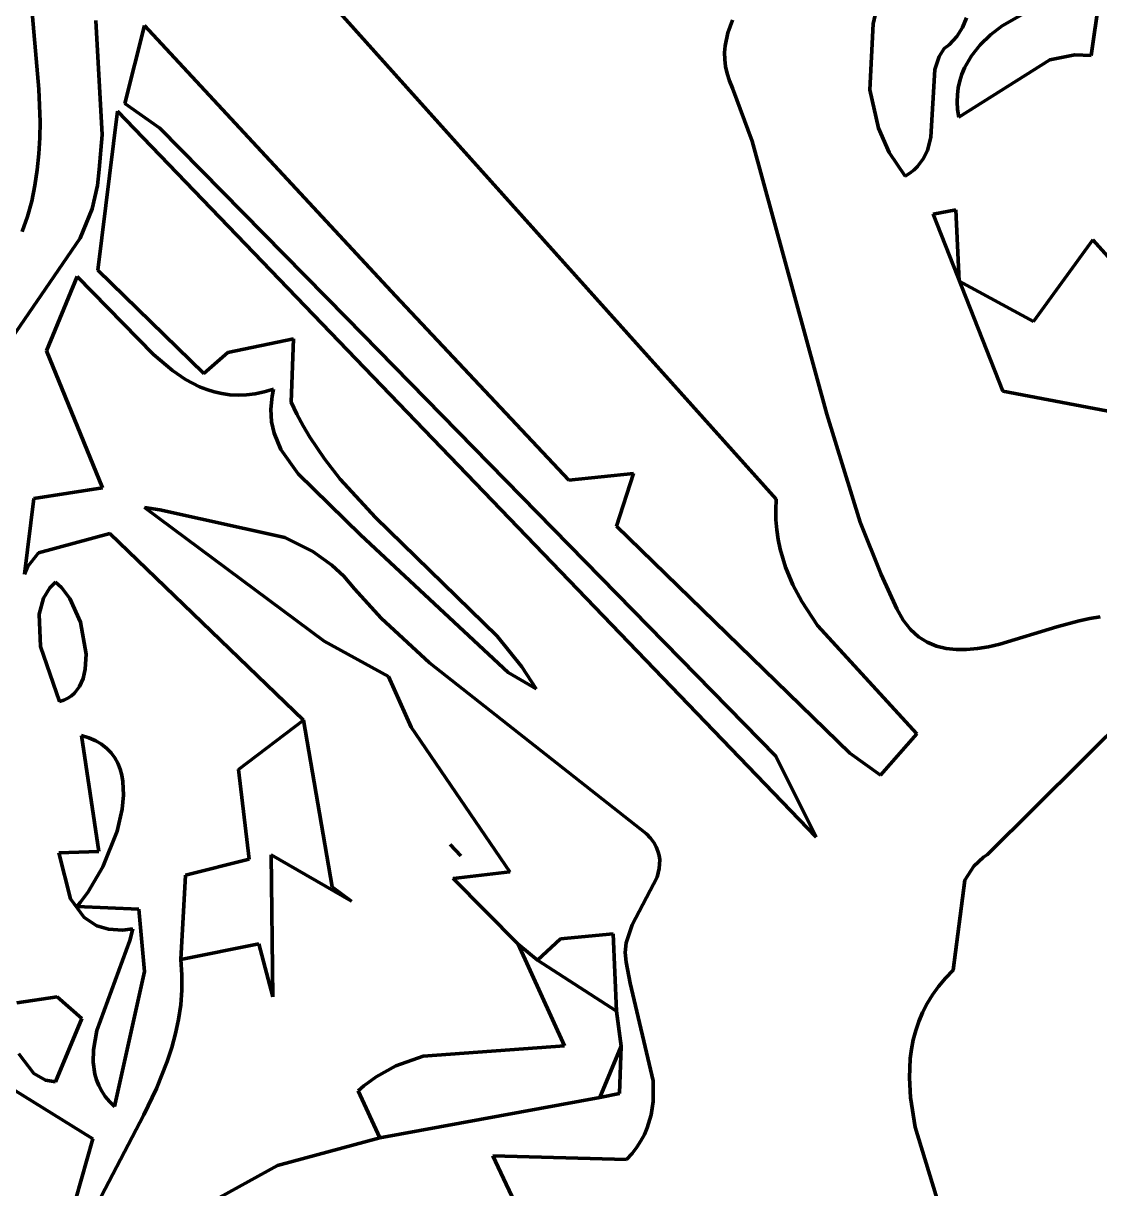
# Model space of a CAD drawing. Header units: millimetres. Extents: x 0 to 8.5, y 0 to 13.2.
# Drawn here: x 3.428 to 4.013, y 6.755 to 7.388 of the extents above; entities that cross this region are included whole.
import ezdxf

# ---------------------------------------------------------------- set-up
doc = ezdxf.new("R2010")
doc.units = ezdxf.units.MM
for name, color, linetype, lineweight in [('color#060606ff', 7, 'CONTINUOUS', 100), ('color#5c5c5cff', 7, 'CONTINUOUS', 100), ('color#aeaeaeff', 7, 'CONTINUOUS', 100), ('color#ffffffff', 7, 'CONTINUOUS', 100)]:
    doc.layers.add(name, color=color, linetype=linetype, lineweight=lineweight)

msp = doc.modelspace()

# ---------------------------------------------------------------- linework, layer by layer
at = {"layer": 'color#060606ff'}
for p, q in [((3.42958, 7.43255), (3.43676, 7.3523)), ((3.57986, 7.41667), (3.83735, 7.12939)), ((3.89437, 7.40613), (3.89019, 7.38784)), ((4.00858, 7.37059), (4.01292, 7.40107)), ((3.47113, 7.32745), (3.46773, 7.38971)), ((3.81106, 7.38293), (3.81363, 7.38978)), ((3.89019, 7.38784), (3.8884, 7.35188)), ((3.93873, 7.38587), (3.94083, 7.39103)), ((3.97068, 7.39279), (3.96016, 7.38674)), ((3.4941, 7.38686), (3.48344, 7.34453)), ((3.63047, 7.23991), (3.4941, 7.38686)), ((3.80961, 7.37585), (3.81106, 7.38293)), ((3.93561, 7.38102), (3.93873, 7.38587)), ((3.95386, 7.3819), (3.94827, 7.37646)), ((3.96016, 7.38674), (3.95386, 7.3819)), ((3.80936, 7.37221), (3.80961, 7.37585)), ((3.92873, 7.37442), (3.93134, 7.37652)), ((3.93134, 7.37652), (3.93363, 7.37872)), ((3.93363, 7.37872), (3.93561, 7.38102)), ((3.94827, 7.37646), (3.94355, 7.37045)), ((3.80945, 7.36851), (3.80936, 7.37221)), ((3.92361, 7.36296), (3.92606, 7.37008)), ((3.92606, 7.37008), (3.92873, 7.37442)), ((3.94355, 7.37045), (3.93982, 7.3639)), ((3.9862, 7.36823), (3.99977, 7.37093)), ((3.99977, 7.37093), (4.00858, 7.37059)), ((3.80991, 7.36473), (3.80945, 7.36851)), ((3.81076, 7.36087), (3.80991, 7.36473)), ((3.92147, 7.3262), (3.92361, 7.36296)), ((3.93664, 7.33718), (3.9862, 7.36823)), ((3.93982, 7.3639), (3.93838, 7.36043)), ((3.81202, 7.35694), (3.81076, 7.36087)), ((3.81372, 7.35293), (3.81202, 7.35694)), ((3.93723, 7.35684), (3.93641, 7.35313)), ((3.93838, 7.36043), (3.93723, 7.35684)), ((3.43676, 7.3523), (3.43733, 7.33461)), ((3.82429, 7.32407), (3.81372, 7.35293)), ((3.8884, 7.35188), (3.89295, 7.33114)), ((3.93641, 7.35313), (3.93592, 7.3493)), ((3.48344, 7.34453), (3.50242, 7.33106)), ((3.93592, 7.3493), (3.93578, 7.34537)), ((3.93578, 7.34537), (3.93602, 7.34132)), ((3.4794, 7.34028), (3.46866, 7.25398)), ((3.85907, 6.94564), (3.4794, 7.34028)), ((3.93602, 7.34132), (3.93664, 7.33718)), ((3.43733, 7.33461), (3.43719, 7.32584)), ((3.50242, 7.33106), (3.60398, 7.22796)), ((3.89295, 7.33114), (3.89891, 7.31784)), ((3.43719, 7.32584), (3.43672, 7.31713)), ((3.46954, 7.30873), (3.47113, 7.32745)), ((3.91958, 7.31894), (3.92147, 7.3262)), ((3.86488, 7.17557), (3.82429, 7.32407)), ((3.91739, 7.31447), (3.91958, 7.31894)), ((3.43672, 7.31713), (3.43586, 7.3085)), ((3.89891, 7.31784), (3.90753, 7.30508)), ((3.91428, 7.31037), (3.91739, 7.31447)), ((3.43586, 7.3085), (3.43457, 7.29996)), ((3.46864, 7.29988), (3.46954, 7.30873)), ((3.90753, 7.30508), (3.91009, 7.30672)), ((3.91009, 7.30672), (3.91233, 7.30849)), ((3.91233, 7.30849), (3.91428, 7.31037)), ((3.43457, 7.29996), (3.4328, 7.2915)), ((3.46567, 7.28723), (3.46864, 7.29988)), ((3.4328, 7.2915), (3.4305, 7.28315)), ((3.45921, 7.27136), (3.46567, 7.28723)), ((3.93508, 7.28673), (3.9227, 7.28437)), ((3.93685, 7.24798), (3.93508, 7.28673)), ((3.4305, 7.28315), (3.42764, 7.27492)), ((3.9227, 7.28437), (3.96055, 7.18821)), ((3.41227, 7.20295), (3.45921, 7.27136)), ((4.00949, 7.27041), (3.97725, 7.22607)), ((4.03943, 7.23706), (4.00949, 7.27041)), ((3.45752, 7.25047), (3.44081, 7.21002)), ((3.49901, 7.20801), (3.45752, 7.25047)), ((3.46866, 7.25398), (3.52637, 7.19769)), ((3.97725, 7.22607), (3.93685, 7.24798)), ((3.72468, 7.13982), (3.63047, 7.23991)), ((3.60398, 7.22796), (3.83718, 6.9897)), ((3.53939, 7.20913), (3.57516, 7.21662)), ((3.57516, 7.21662), (3.57386, 7.18218)), ((3.44081, 7.21002), (3.47125, 7.13558)), ((3.50925, 7.19935), (3.49901, 7.20801)), ((3.52637, 7.19769), (3.53939, 7.20913)), ((3.51645, 7.19449), (3.50925, 7.19935)), ((3.52401, 7.19056), (3.51645, 7.19449)), ((3.52795, 7.189), (3.52401, 7.19056)), ((3.532, 7.18774), (3.52795, 7.189)), ((3.53618, 7.1868), (3.532, 7.18774)), ((3.54048, 7.18621), (3.53618, 7.1868)), ((3.54493, 7.18598), (3.54048, 7.18621)), ((3.54952, 7.18615), (3.54493, 7.18598)), ((3.55426, 7.18673), (3.54952, 7.18615)), ((3.55916, 7.18774), (3.55426, 7.18673)), ((3.56424, 7.18921), (3.55916, 7.18774)), ((3.56279, 7.17827), (3.56346, 7.18544)), ((3.56346, 7.18544), (3.56424, 7.18921)), ((3.96055, 7.18821), (4.02463, 7.17591)), ((3.57386, 7.18218), (3.57697, 7.17562)), ((3.5632, 7.17155), (3.56279, 7.17827)), ((3.57697, 7.17562), (3.58033, 7.16928)), ((3.88315, 7.11697), (3.86488, 7.17557)), ((3.56459, 7.16523), (3.5632, 7.17155)), ((3.58033, 7.16928), (3.58395, 7.16314)), ((3.56824, 7.1564), (3.56459, 7.16523)), ((3.58395, 7.16314), (3.59185, 7.15141)), ((3.57759, 7.14311), (3.56824, 7.1564)), ((3.59185, 7.15141), (3.60053, 7.14031)), ((3.61158, 7.11011), (3.57759, 7.14311)), ((3.75991, 7.14338), (3.72468, 7.13982)), ((3.75056, 7.11472), (3.75991, 7.14338)), ((3.47125, 7.13558), (3.4339, 7.12973)), ((3.60053, 7.14031), (3.61965, 7.11953)), ((3.4339, 7.12973), (3.42885, 7.08865)), ((3.83735, 7.12939), (3.83716, 7.1237)), ((3.59175, 7.05218), (3.49408, 7.12487)), ((3.49408, 7.12487), (3.50249, 7.12356)), ((3.50249, 7.12356), (3.57029, 7.10866)), ((3.83716, 7.1237), (3.8373, 7.11816)), ((3.61965, 7.11953), (3.68578, 7.05487)), ((3.8373, 7.11816), (3.83777, 7.11275)), ((3.89439, 7.08844), (3.88315, 7.11697)), ((3.43654, 7.1002), (3.47521, 7.11068)), ((3.47521, 7.11068), (3.58061, 7.0093)), ((3.69176, 7.03526), (3.61158, 7.11011)), ((3.87739, 6.99128), (3.75056, 7.11472)), ((3.83777, 7.11275), (3.83855, 7.10747)), ((3.57029, 7.10866), (3.58552, 7.10103)), ((3.83855, 7.10747), (3.83962, 7.10232)), ((3.43061, 7.09266), (3.43654, 7.1002)), ((3.58552, 7.10103), (3.59599, 7.09354)), ((3.83962, 7.10232), (3.84257, 7.09236)), ((3.42885, 7.08865), (3.43061, 7.09266)), ((3.59599, 7.09354), (3.60241, 7.08758)), ((3.84257, 7.09236), (3.84651, 7.08284)), ((3.44566, 7.08423), (3.44258, 7.0812)), ((3.449, 7.08131), (3.44566, 7.08423)), ((3.60241, 7.08758), (3.60833, 7.08075)), ((3.90294, 7.06981), (3.89439, 7.08844)), ((3.44258, 7.0812), (3.43923, 7.07567)), ((3.45351, 7.07535), (3.449, 7.08131)), ((3.60833, 7.08075), (3.62282, 7.06472)), ((3.84651, 7.08284), (3.85133, 7.07371)), ((3.43923, 7.07567), (3.4369, 7.06686)), ((3.45929, 7.0625), (3.45351, 7.07535)), ((3.85133, 7.07371), (3.85991, 7.06065)), ((3.4369, 7.06686), (3.43751, 7.04927)), ((3.62282, 7.06472), (3.64902, 7.04039)), ((3.90651, 7.06365), (3.90294, 7.06981)), ((4.01355, 7.06537), (4.0079, 7.06455)), ((3.46234, 7.04519), (3.45929, 7.0625)), ((3.85991, 7.06065), (3.9138, 7.00185)), ((3.91048, 7.05863), (3.90651, 7.06365)), ((3.91482, 7.05466), (3.91048, 7.05863)), ((3.98999, 7.05999), (3.95889, 7.05059)), ((4.00207, 7.06332), (3.98999, 7.05999)), ((4.0079, 7.06455), (4.00207, 7.06332)), ((3.62678, 7.03307), (3.59175, 7.05218)), ((3.68578, 7.05487), (3.6991, 7.03825)), ((3.91949, 7.05166), (3.91482, 7.05466)), ((3.43751, 7.04927), (3.448, 7.0194)), ((3.92447, 7.04955), (3.91949, 7.05166)), ((3.92972, 7.04823), (3.92447, 7.04955)), ((3.9352, 7.04762), (3.92972, 7.04823)), ((3.9409, 7.04764), (3.9352, 7.04762)), ((3.94676, 7.0482), (3.9409, 7.04764)), ((3.95277, 7.04921), (3.94676, 7.0482)), ((3.95889, 7.05059), (3.95277, 7.04921)), ((3.46187, 7.03696), (3.46234, 7.04519)), ((3.64902, 7.04039), (3.76698, 6.94751)), ((3.4607, 7.03198), (3.46187, 7.03696)), ((3.63901, 7.00542), (3.62678, 7.03307)), ((3.70705, 7.02637), (3.69176, 7.03526)), ((3.6991, 7.03825), (3.70705, 7.02637)), ((3.45605, 7.02392), (3.45878, 7.02758)), ((3.45878, 7.02758), (3.4607, 7.03198)), ((3.45035, 7.02013), (3.45248, 7.02114)), ((3.45248, 7.02114), (3.45438, 7.02241)), ((3.45438, 7.02241), (3.45605, 7.02392)), ((3.95225, 6.9363), (4.04024, 7.02362)), ((3.448, 7.0194), (3.45035, 7.02013)), ((3.58061, 7.0093), (3.54519, 6.9825)), ((3.6927, 6.92684), (3.63901, 7.00542)), ((3.9138, 7.00185), (3.89408, 6.97945)), ((3.45984, 7.00096), (3.46923, 6.93781)), ((3.46394, 6.99968), (3.45984, 7.00096)), ((3.46758, 6.99806), (3.46394, 6.99968)), ((3.47078, 6.99614), (3.46758, 6.99806)), ((3.47356, 6.99393), (3.47078, 6.99614)), ((3.47594, 6.99145), (3.47356, 6.99393)), ((3.47793, 6.98874), (3.47594, 6.99145)), ((3.47954, 6.9858), (3.47793, 6.98874)), ((3.83718, 6.9897), (3.85907, 6.94564)), ((3.89408, 6.97945), (3.87739, 6.99128)), ((3.48081, 6.98266), (3.47954, 6.9858)), ((3.48174, 6.97934), (3.48081, 6.98266)), ((3.54519, 6.9825), (3.55107, 6.93364)), ((3.48235, 6.97587), (3.48174, 6.97934)), ((3.4827, 6.96852), (3.48235, 6.97587)), ((3.482, 6.9608), (3.4827, 6.96852)), ((3.47927, 6.94887), (3.482, 6.9608)), ((3.47144, 6.9295), (3.47927, 6.94887)), ((3.76698, 6.94751), (3.76913, 6.9451)), ((3.76913, 6.9451), (3.77086, 6.94271)), ((3.77086, 6.94271), (3.7722, 6.94033)), ((3.7722, 6.94033), (3.77316, 6.93797)), ((3.77316, 6.93797), (3.77379, 6.93562)), ((3.46923, 6.93781), (3.44751, 6.9371)), ((3.44751, 6.9371), (3.45389, 6.91204)), ((3.55107, 6.93364), (3.51634, 6.92491)), ((3.77379, 6.93562), (3.7741, 6.93328)), ((3.7741, 6.93328), (3.77389, 6.92862)), ((3.94479, 6.9299), (3.9501, 6.93484)), ((3.9501, 6.93484), (3.95225, 6.9363)), ((3.4635, 6.91598), (3.47144, 6.9295)), ((3.66187, 6.9232), (3.6927, 6.92684)), ((3.77389, 6.92862), (3.77274, 6.92398)), ((3.94002, 6.9222), (3.94479, 6.9299)), ((3.51634, 6.92491), (3.51393, 6.87918)), ((3.69728, 6.88752), (3.66187, 6.9232)), ((3.77274, 6.92398), (3.75922, 6.89805)), ((3.93358, 6.87334), (3.94002, 6.9222)), ((3.45937, 6.91034), (3.4635, 6.91598)), ((3.45389, 6.91204), (3.46125, 6.90193)), ((3.45732, 6.90788), (3.45937, 6.91034)), ((3.49101, 6.9065), (3.45732, 6.90788)), ((3.49405, 6.87266), (3.49101, 6.9065)), ((3.46125, 6.90193), (3.46817, 6.89746)), ((3.46817, 6.89746), (3.47458, 6.89559)), ((3.47458, 6.89559), (3.48213, 6.89517)), ((3.48213, 6.89517), (3.48785, 6.89578)), ((3.48785, 6.89578), (3.48618, 6.88943)), ((3.75922, 6.89805), (3.75582, 6.88813)), ((3.48618, 6.88943), (3.46828, 6.84052)), ((3.70769, 6.87882), (3.69728, 6.88752)), ((3.72011, 6.8904), (3.70769, 6.87882)), ((3.74889, 6.89312), (3.72011, 6.8904)), ((3.75072, 6.85102), (3.74889, 6.89312)), ((3.75582, 6.88813), (3.75533, 6.883)), ((3.75533, 6.883), (3.75594, 6.87775)), ((3.51393, 6.87918), (3.51448, 6.87075)), ((3.75594, 6.87775), (3.75799, 6.86636)), ((3.47782, 6.79924), (3.49405, 6.87266)), ((3.51448, 6.87075), (3.51441, 6.86252)), ((3.9256, 6.86446), (3.92935, 6.86895)), ((3.92935, 6.86895), (3.93358, 6.87334)), ((3.51441, 6.86252), (3.51377, 6.85446)), ((3.75799, 6.86636), (3.77058, 6.81309)), ((3.92231, 6.85986), (3.9256, 6.86446)), ((3.44669, 6.85884), (3.42467, 6.85561)), ((3.45999, 6.84713), (3.44669, 6.85884)), ((3.91944, 6.85516), (3.92231, 6.85986)), ((3.51377, 6.85446), (3.51261, 6.84657)), ((3.75323, 6.83211), (3.75072, 6.85102)), ((3.91494, 6.84548), (3.917, 6.85036)), ((3.917, 6.85036), (3.91944, 6.85516)), ((3.44568, 6.81265), (3.45999, 6.84713)), ((3.51261, 6.84657), (3.51096, 6.83883)), ((3.91327, 6.84053), (3.91494, 6.84548)), ((3.46828, 6.84052), (3.46645, 6.83008)), ((3.51096, 6.83883), (3.50889, 6.83123)), ((3.91195, 6.8355), (3.91327, 6.84053)), ((3.50889, 6.83123), (3.50643, 6.82374)), ((3.75222, 6.80636), (3.75323, 6.83211)), ((3.9103, 6.82525), (3.91097, 6.8304)), ((3.91097, 6.8304), (3.91195, 6.8355)), ((3.42579, 6.82791), (3.4339, 6.81712)), ((3.46645, 6.83008), (3.46629, 6.82334)), ((3.90985, 6.81478), (3.9103, 6.82525)), ((3.46608, 6.78159), (3.40215, 6.82129)), ((3.46629, 6.82334), (3.46718, 6.81683)), ((3.50643, 6.82374), (3.50055, 6.80907)), ((3.4339, 6.81712), (3.44024, 6.81356)), ((3.44024, 6.81356), (3.44568, 6.81265)), ((3.46718, 6.81683), (3.46807, 6.81368)), ((3.46807, 6.81368), (3.46928, 6.81061)), ((3.77058, 6.81309), (3.77062, 6.802)), ((3.91044, 6.80416), (3.90985, 6.81478)), ((3.46928, 6.81061), (3.47084, 6.80762)), ((3.47084, 6.80762), (3.47277, 6.80473)), ((3.50055, 6.80907), (3.49369, 6.79471)), ((3.74154, 6.80416), (3.75222, 6.80636)), ((3.47277, 6.80473), (3.47509, 6.80193)), ((3.47509, 6.80193), (3.47782, 6.79924)), ((3.62207, 6.78228), (3.74154, 6.80416)), ((3.77062, 6.802), (3.76952, 6.79474)), ((3.91293, 6.78805), (3.91044, 6.80416)), ((3.49369, 6.79471), (3.46405, 6.73799)), ((3.76952, 6.79474), (3.76733, 6.78759)), ((3.76733, 6.78759), (3.76577, 6.78407)), ((3.93231, 6.72482), (3.91293, 6.78805)), ((3.44889, 6.72122), (3.46608, 6.78159)), ((3.56644, 6.76716), (3.62207, 6.78228)), ((3.76389, 6.78058), (3.76166, 6.77714)), ((3.76577, 6.78407), (3.76389, 6.78058)), ((3.75906, 6.77373), (3.75607, 6.77037)), ((3.76166, 6.77714), (3.75906, 6.77373)), ((3.48761, 6.72376), (3.56644, 6.76716)), ((3.75607, 6.77037), (3.68334, 6.77246)), ((3.68334, 6.77246), (3.70755, 6.72145))]:
    msp.add_line(p, q, dxfattribs=at)
at = {"layer": 'color#5c5c5cff'}
for p, q in [((3.54519, 6.9825), (3.58061, 7.0093)), ((3.58061, 7.0093), (3.59603, 6.9186)), ((3.55107, 6.93364), (3.54519, 6.9825)), ((3.66016, 6.9416), (3.66603, 6.93546)), ((3.66603, 6.93546), (3.66016, 6.9416)), ((3.51634, 6.92491), (3.55107, 6.93364)), ((3.6066, 6.91093), (3.56294, 6.93605)), ((3.56294, 6.93605), (3.56377, 6.85881)), ((3.51393, 6.87918), (3.51634, 6.92491)), ((3.59603, 6.9186), (3.6066, 6.91093)), ((3.55622, 6.88773), (3.51393, 6.87918)), ((3.56377, 6.85881), (3.55622, 6.88773))]:
    msp.add_line(p, q, dxfattribs=at)
at = {"layer": 'color#aeaeaeff'}
for p, q in [((3.9227, 7.28437), (3.93508, 7.28673)), ((3.93508, 7.28673), (3.93685, 7.24798)), ((3.96055, 7.18821), (3.9227, 7.28437)), ((3.97725, 7.22607), (4.00949, 7.27041)), ((4.00949, 7.27041), (4.03943, 7.23706)), ((3.93685, 7.24798), (3.97725, 7.22607)), ((4.02463, 7.17591), (3.96055, 7.18821)), ((3.44258, 7.0812), (3.44566, 7.08423)), ((3.44566, 7.08423), (3.449, 7.08131)), ((3.43923, 7.07567), (3.44258, 7.0812)), ((3.449, 7.08131), (3.45351, 7.07535)), ((3.4369, 7.06686), (3.43923, 7.07567)), ((3.45351, 7.07535), (3.45929, 7.0625)), ((3.43751, 7.04927), (3.4369, 7.06686)), ((3.45929, 7.0625), (3.46234, 7.04519)), ((3.448, 7.0194), (3.43751, 7.04927)), ((3.46234, 7.04519), (3.46187, 7.03696)), ((3.46187, 7.03696), (3.4607, 7.03198)), ((3.45878, 7.02758), (3.45605, 7.02392)), ((3.4607, 7.03198), (3.45878, 7.02758)), ((3.45248, 7.02114), (3.45035, 7.02013)), ((3.45438, 7.02241), (3.45248, 7.02114)), ((3.45605, 7.02392), (3.45438, 7.02241)), ((3.45035, 7.02013), (3.448, 7.0194)), ((3.69728, 6.88752), (3.70769, 6.87882)), ((3.72229, 6.83225), (3.69728, 6.88752)), ((3.70769, 6.87882), (3.75072, 6.85102)), ((3.75072, 6.85102), (3.75323, 6.83211)), ((3.64561, 6.82656), (3.72229, 6.83225)), ((3.75323, 6.83211), (3.74154, 6.80416)), ((3.63062, 6.82126), (3.64561, 6.82656)), ((3.62005, 6.81543), (3.63062, 6.82126)), ((3.61338, 6.8105), (3.62005, 6.81543)), ((3.61017, 6.8077), (3.61338, 6.8105)), ((3.62207, 6.78228), (3.61017, 6.8077)), ((3.74154, 6.80416), (3.62207, 6.78228))]:
    msp.add_line(p, q, dxfattribs=at)
at = {"layer": 'color#ffffffff'}
for p, q in [((3.43676, 7.3523), (3.42958, 7.43255)), ((3.83735, 7.12939), (3.57986, 7.41667)), ((3.89019, 7.38784), (3.89437, 7.40613)), ((4.01292, 7.40107), (4.00858, 7.37059)), ((3.46773, 7.38971), (3.47113, 7.32745)), ((3.81363, 7.38978), (3.81106, 7.38293)), ((3.8884, 7.35188), (3.89019, 7.38784)), ((3.94083, 7.39103), (3.93873, 7.38587)), ((3.96016, 7.38674), (3.97068, 7.39279)), ((3.48344, 7.34453), (3.4941, 7.38686)), ((3.4941, 7.38686), (3.63047, 7.23991)), ((3.81106, 7.38293), (3.80961, 7.37585)), ((3.93873, 7.38587), (3.93561, 7.38102)), ((3.94827, 7.37646), (3.95386, 7.3819)), ((3.95386, 7.3819), (3.96016, 7.38674)), ((3.80961, 7.37585), (3.80936, 7.37221)), ((3.93134, 7.37652), (3.92873, 7.37442)), ((3.93363, 7.37872), (3.93134, 7.37652)), ((3.93561, 7.38102), (3.93363, 7.37872)), ((3.94355, 7.37045), (3.94827, 7.37646)), ((3.80936, 7.37221), (3.80945, 7.36851)), ((3.92606, 7.37008), (3.92361, 7.36296)), ((3.92873, 7.37442), (3.92606, 7.37008)), ((3.93982, 7.3639), (3.94355, 7.37045)), ((3.99977, 7.37093), (3.9862, 7.36823)), ((4.00858, 7.37059), (3.99977, 7.37093)), ((3.80945, 7.36851), (3.80991, 7.36473)), ((3.80991, 7.36473), (3.81076, 7.36087)), ((3.92361, 7.36296), (3.92147, 7.3262)), ((3.9862, 7.36823), (3.93664, 7.33718)), ((3.93838, 7.36043), (3.93982, 7.3639)), ((3.81076, 7.36087), (3.81202, 7.35694)), ((3.81202, 7.35694), (3.81372, 7.35293)), ((3.93641, 7.35313), (3.93723, 7.35684)), ((3.93723, 7.35684), (3.93838, 7.36043)), ((3.43733, 7.33461), (3.43676, 7.3523)), ((3.81372, 7.35293), (3.82429, 7.32407)), ((3.89295, 7.33114), (3.8884, 7.35188)), ((3.93592, 7.3493), (3.93641, 7.35313)), ((3.50242, 7.33106), (3.48344, 7.34453)), ((3.93578, 7.34537), (3.93592, 7.3493)), ((3.93602, 7.34132), (3.93578, 7.34537)), ((3.46866, 7.25398), (3.4794, 7.34028)), ((3.4794, 7.34028), (3.85907, 6.94564)), ((3.93664, 7.33718), (3.93602, 7.34132)), ((3.43719, 7.32584), (3.43733, 7.33461)), ((3.60398, 7.22796), (3.50242, 7.33106)), ((3.89891, 7.31784), (3.89295, 7.33114)), ((3.43672, 7.31713), (3.43719, 7.32584)), ((3.47113, 7.32745), (3.46954, 7.30873)), ((3.92147, 7.3262), (3.91958, 7.31894)), ((3.82429, 7.32407), (3.86488, 7.17557)), ((3.91958, 7.31894), (3.91739, 7.31447)), ((3.43586, 7.3085), (3.43672, 7.31713)), ((3.90753, 7.30508), (3.89891, 7.31784)), ((3.91739, 7.31447), (3.91428, 7.31037)), ((3.43457, 7.29996), (3.43586, 7.3085)), ((3.46954, 7.30873), (3.46864, 7.29988)), ((3.91009, 7.30672), (3.90753, 7.30508)), ((3.91233, 7.30849), (3.91009, 7.30672)), ((3.91428, 7.31037), (3.91233, 7.30849)), ((3.4328, 7.2915), (3.43457, 7.29996)), ((3.46864, 7.29988), (3.46567, 7.28723)), ((3.4305, 7.28315), (3.4328, 7.2915)), ((3.46567, 7.28723), (3.45921, 7.27136)), ((3.42764, 7.27492), (3.4305, 7.28315)), ((3.45921, 7.27136), (3.41227, 7.20295)), ((3.44081, 7.21002), (3.45752, 7.25047)), ((3.45752, 7.25047), (3.49901, 7.20801)), ((3.52637, 7.19769), (3.46866, 7.25398)), ((3.63047, 7.23991), (3.72468, 7.13982)), ((3.83718, 6.9897), (3.60398, 7.22796)), ((3.57516, 7.21662), (3.53939, 7.20913)), ((3.57386, 7.18218), (3.57516, 7.21662)), ((3.47125, 7.13558), (3.44081, 7.21002)), ((3.49901, 7.20801), (3.50925, 7.19935)), ((3.53939, 7.20913), (3.52637, 7.19769)), ((3.50925, 7.19935), (3.51645, 7.19449)), ((3.51645, 7.19449), (3.52401, 7.19056)), ((3.52401, 7.19056), (3.52795, 7.189)), ((3.52795, 7.189), (3.532, 7.18774)), ((3.532, 7.18774), (3.53618, 7.1868)), ((3.53618, 7.1868), (3.54048, 7.18621)), ((3.54048, 7.18621), (3.54493, 7.18598)), ((3.54493, 7.18598), (3.54952, 7.18615)), ((3.54952, 7.18615), (3.55426, 7.18673)), ((3.55426, 7.18673), (3.55916, 7.18774)), ((3.55916, 7.18774), (3.56424, 7.18921)), ((3.56346, 7.18544), (3.56279, 7.17827)), ((3.56424, 7.18921), (3.56346, 7.18544)), ((3.57697, 7.17562), (3.57386, 7.18218)), ((3.56279, 7.17827), (3.5632, 7.17155)), ((3.58033, 7.16928), (3.57697, 7.17562)), ((3.86488, 7.17557), (3.88315, 7.11697)), ((3.5632, 7.17155), (3.56459, 7.16523)), ((3.58395, 7.16314), (3.58033, 7.16928)), ((3.56459, 7.16523), (3.56824, 7.1564)), ((3.59185, 7.15141), (3.58395, 7.16314)), ((3.56824, 7.1564), (3.57759, 7.14311)), ((3.60053, 7.14031), (3.59185, 7.15141)), ((3.57759, 7.14311), (3.61158, 7.11011)), ((3.72468, 7.13982), (3.75991, 7.14338)), ((3.75991, 7.14338), (3.75056, 7.11472)), ((3.4339, 7.12973), (3.47125, 7.13558)), ((3.61965, 7.11953), (3.60053, 7.14031)), ((3.42885, 7.08865), (3.4339, 7.12973)), ((3.83716, 7.1237), (3.83735, 7.12939)), ((3.50249, 7.12356), (3.49408, 7.12487)), ((3.49408, 7.12487), (3.59175, 7.05218)), ((3.57029, 7.10866), (3.50249, 7.12356)), ((3.8373, 7.11816), (3.83716, 7.1237)), ((3.68578, 7.05487), (3.61965, 7.11953)), ((3.83777, 7.11275), (3.8373, 7.11816)), ((3.88315, 7.11697), (3.89439, 7.08844)), ((3.47521, 7.11068), (3.43654, 7.1002)), ((3.58061, 7.0093), (3.47521, 7.11068)), ((3.61158, 7.11011), (3.69176, 7.03526)), ((3.75056, 7.11472), (3.87739, 6.99128)), ((3.83855, 7.10747), (3.83777, 7.11275)), ((3.58552, 7.10103), (3.57029, 7.10866)), ((3.83962, 7.10232), (3.83855, 7.10747)), ((3.43654, 7.1002), (3.43061, 7.09266)), ((3.59599, 7.09354), (3.58552, 7.10103)), ((3.84257, 7.09236), (3.83962, 7.10232)), ((3.43061, 7.09266), (3.42885, 7.08865)), ((3.60241, 7.08758), (3.59599, 7.09354)), ((3.84651, 7.08284), (3.84257, 7.09236)), ((3.60833, 7.08075), (3.60241, 7.08758)), ((3.89439, 7.08844), (3.90294, 7.06981)), ((3.62282, 7.06472), (3.60833, 7.08075)), ((3.85133, 7.07371), (3.84651, 7.08284)), ((3.85991, 7.06065), (3.85133, 7.07371)), ((3.64902, 7.04039), (3.62282, 7.06472)), ((3.90294, 7.06981), (3.90651, 7.06365)), ((4.0079, 7.06455), (4.01355, 7.06537)), ((3.9138, 7.00185), (3.85991, 7.06065)), ((3.90651, 7.06365), (3.91048, 7.05863)), ((3.91048, 7.05863), (3.91482, 7.05466)), ((3.95889, 7.05059), (3.98999, 7.05999)), ((3.98999, 7.05999), (4.00207, 7.06332)), ((4.00207, 7.06332), (4.0079, 7.06455)), ((3.59175, 7.05218), (3.62678, 7.03307)), ((3.6991, 7.03825), (3.68578, 7.05487)), ((3.91482, 7.05466), (3.91949, 7.05166)), ((3.91949, 7.05166), (3.92447, 7.04955)), ((3.92447, 7.04955), (3.92972, 7.04823)), ((3.92972, 7.04823), (3.9352, 7.04762)), ((3.9352, 7.04762), (3.9409, 7.04764)), ((3.9409, 7.04764), (3.94676, 7.0482)), ((3.94676, 7.0482), (3.95277, 7.04921)), ((3.95277, 7.04921), (3.95889, 7.05059)), ((3.76698, 6.94751), (3.64902, 7.04039)), ((3.62678, 7.03307), (3.63901, 7.00542)), ((3.69176, 7.03526), (3.70705, 7.02637)), ((3.70705, 7.02637), (3.6991, 7.03825)), ((4.04024, 7.02362), (3.95225, 6.9363)), ((3.59603, 6.9186), (3.58061, 7.0093)), ((3.63901, 7.00542), (3.6927, 6.92684)), ((3.89408, 6.97945), (3.9138, 7.00185)), ((3.45984, 7.00096), (3.46394, 6.99968)), ((3.46923, 6.93781), (3.45984, 7.00096)), ((3.46394, 6.99968), (3.46758, 6.99806)), ((3.46758, 6.99806), (3.47078, 6.99614)), ((3.47078, 6.99614), (3.47356, 6.99393)), ((3.47356, 6.99393), (3.47594, 6.99145)), ((3.47594, 6.99145), (3.47793, 6.98874)), ((3.47793, 6.98874), (3.47954, 6.9858)), ((3.85907, 6.94564), (3.83718, 6.9897)), ((3.87739, 6.99128), (3.89408, 6.97945)), ((3.47954, 6.9858), (3.48081, 6.98266)), ((3.48081, 6.98266), (3.48174, 6.97934)), ((3.48174, 6.97934), (3.48235, 6.97587)), ((3.48235, 6.97587), (3.4827, 6.96852)), ((3.4827, 6.96852), (3.482, 6.9608)), ((3.482, 6.9608), (3.47927, 6.94887)), ((3.47927, 6.94887), (3.47144, 6.9295)), ((3.76913, 6.9451), (3.76698, 6.94751)), ((3.77086, 6.94271), (3.76913, 6.9451)), ((3.66016, 6.9416), (3.66603, 6.93546)), ((3.66603, 6.93546), (3.66016, 6.9416)), ((3.7722, 6.94033), (3.77086, 6.94271)), ((3.77316, 6.93797), (3.7722, 6.94033)), ((3.77379, 6.93562), (3.77316, 6.93797)), ((3.44751, 6.9371), (3.46923, 6.93781)), ((3.45389, 6.91204), (3.44751, 6.9371)), ((3.56377, 6.85881), (3.56294, 6.93605)), ((3.56294, 6.93605), (3.6066, 6.91093)), ((3.7741, 6.93328), (3.77379, 6.93562)), ((3.77389, 6.92862), (3.7741, 6.93328)), ((3.9501, 6.93484), (3.94479, 6.9299)), ((3.95225, 6.9363), (3.9501, 6.93484)), ((3.47144, 6.9295), (3.4635, 6.91598)), ((3.6927, 6.92684), (3.66187, 6.9232)), ((3.77274, 6.92398), (3.77389, 6.92862)), ((3.94479, 6.9299), (3.94002, 6.9222)), ((3.66187, 6.9232), (3.69728, 6.88752)), ((3.75922, 6.89805), (3.77274, 6.92398)), ((3.94002, 6.9222), (3.93358, 6.87334)), ((3.4635, 6.91598), (3.45937, 6.91034)), ((3.6066, 6.91093), (3.59603, 6.9186)), ((3.46125, 6.90193), (3.45389, 6.91204)), ((3.45937, 6.91034), (3.45732, 6.90788)), ((3.45732, 6.90788), (3.49101, 6.9065)), ((3.49101, 6.9065), (3.49405, 6.87266)), ((3.46817, 6.89746), (3.46125, 6.90193)), ((3.47458, 6.89559), (3.46817, 6.89746)), ((3.48213, 6.89517), (3.47458, 6.89559)), ((3.48785, 6.89578), (3.48213, 6.89517)), ((3.48618, 6.88943), (3.48785, 6.89578)), ((3.75582, 6.88813), (3.75922, 6.89805)), ((3.46828, 6.84052), (3.48618, 6.88943)), ((3.51393, 6.87918), (3.55622, 6.88773)), ((3.55622, 6.88773), (3.56377, 6.85881)), ((3.69728, 6.88752), (3.72229, 6.83225)), ((3.70769, 6.87882), (3.72011, 6.8904)), ((3.72011, 6.8904), (3.74889, 6.89312)), ((3.74889, 6.89312), (3.75072, 6.85102)), ((3.75533, 6.883), (3.75582, 6.88813)), ((3.75594, 6.87775), (3.75533, 6.883)), ((3.51448, 6.87075), (3.51393, 6.87918)), ((3.75072, 6.85102), (3.70769, 6.87882)), ((3.75799, 6.86636), (3.75594, 6.87775)), ((3.49405, 6.87266), (3.47782, 6.79924)), ((3.51441, 6.86252), (3.51448, 6.87075)), ((3.92935, 6.86895), (3.9256, 6.86446)), ((3.93358, 6.87334), (3.92935, 6.86895)), ((3.51377, 6.85446), (3.51441, 6.86252)), ((3.77058, 6.81309), (3.75799, 6.86636)), ((3.9256, 6.86446), (3.92231, 6.85986)), ((3.42467, 6.85561), (3.44669, 6.85884)), ((3.44669, 6.85884), (3.45999, 6.84713)), ((3.92231, 6.85986), (3.91944, 6.85516)), ((3.51261, 6.84657), (3.51377, 6.85446)), ((3.917, 6.85036), (3.91494, 6.84548)), ((3.91944, 6.85516), (3.917, 6.85036)), ((3.45999, 6.84713), (3.44568, 6.81265)), ((3.51096, 6.83883), (3.51261, 6.84657)), ((3.91494, 6.84548), (3.91327, 6.84053)), ((3.46645, 6.83008), (3.46828, 6.84052)), ((3.50889, 6.83123), (3.51096, 6.83883)), ((3.91327, 6.84053), (3.91195, 6.8355)), ((3.50643, 6.82374), (3.50889, 6.83123)), ((3.72229, 6.83225), (3.64561, 6.82656)), ((3.74154, 6.80416), (3.75323, 6.83211)), ((3.75323, 6.83211), (3.75222, 6.80636)), ((3.91097, 6.8304), (3.9103, 6.82525)), ((3.91195, 6.8355), (3.91097, 6.8304)), ((3.4339, 6.81712), (3.42579, 6.82791)), ((3.46629, 6.82334), (3.46645, 6.83008)), ((3.64561, 6.82656), (3.63062, 6.82126)), ((3.9103, 6.82525), (3.90985, 6.81478)), ((3.40215, 6.82129), (3.46608, 6.78159)), ((3.46718, 6.81683), (3.46629, 6.82334)), ((3.50055, 6.80907), (3.50643, 6.82374)), ((3.63062, 6.82126), (3.62005, 6.81543)), ((3.44024, 6.81356), (3.4339, 6.81712)), ((3.44568, 6.81265), (3.44024, 6.81356)), ((3.46807, 6.81368), (3.46718, 6.81683)), ((3.46928, 6.81061), (3.46807, 6.81368)), ((3.62005, 6.81543), (3.61338, 6.8105)), ((3.77062, 6.802), (3.77058, 6.81309)), ((3.90985, 6.81478), (3.91044, 6.80416)), ((3.47084, 6.80762), (3.46928, 6.81061)), ((3.47277, 6.80473), (3.47084, 6.80762)), ((3.49369, 6.79471), (3.50055, 6.80907)), ((3.61338, 6.8105), (3.61017, 6.8077)), ((3.61017, 6.8077), (3.62207, 6.78228)), ((3.75222, 6.80636), (3.74154, 6.80416)), ((3.47509, 6.80193), (3.47277, 6.80473)), ((3.47782, 6.79924), (3.47509, 6.80193)), ((3.76952, 6.79474), (3.77062, 6.802)), ((3.91044, 6.80416), (3.91293, 6.78805)), ((3.46405, 6.73799), (3.49369, 6.79471)), ((3.76733, 6.78759), (3.76952, 6.79474)), ((3.76577, 6.78407), (3.76733, 6.78759)), ((3.91293, 6.78805), (3.93231, 6.72482)), ((3.46608, 6.78159), (3.44889, 6.72122)), ((3.62207, 6.78228), (3.56644, 6.76716)), ((3.76166, 6.77714), (3.76389, 6.78058)), ((3.76389, 6.78058), (3.76577, 6.78407)), ((3.75607, 6.77037), (3.75906, 6.77373)), ((3.75906, 6.77373), (3.76166, 6.77714)), ((3.56644, 6.76716), (3.48761, 6.72376)), ((3.70755, 6.72145), (3.68334, 6.77246)), ((3.68334, 6.77246), (3.75607, 6.77037))]:
    msp.add_line(p, q, dxfattribs=at)

doc.saveas('drawing.dxf')
